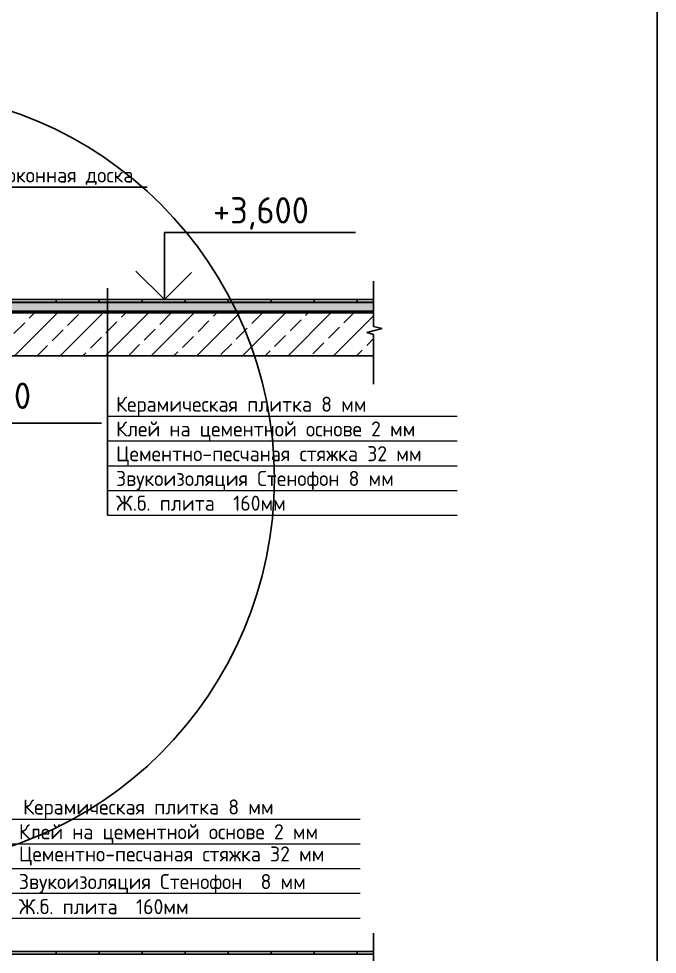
# Model space of a CAD drawing. Header units: millimetres. Extents: x -10163 to 1081624, y -5450 to 417560.
# Drawn here: x 488327 to 503182, y 65786 to 87527 of the extents above; entities that cross this region are included whole.
import ezdxf
from ezdxf.enums import TextEntityAlignment as Align

# ---------------------------------------------------------------- set-up
doc = ezdxf.new("R2010")
doc.units = ezdxf.units.MM
for name, color, linetype in [('0разрез', 7, 'Continuous'), ('0шибки', 220, 'Continuous'), ('ВЫНОСКИ_Р_СТ', 130, 'Continuous'), ('РАЗДЕЛИТ_ЛИНИИ', 150, 'Continuous')]:
    doc.layers.add(name, color=color, linetype=linetype)
doc.layers.add('RAZMER', color=250, linetype='Continuous', lineweight=13)
doc.layers.add('разрез по стене', color=150, linetype='Continuous', lineweight=25)
doc.styles.add('GOST-2.304_Type-B', font='GOST Common.ttf')
doc.styles.add('Чертеж250', font='', dxfattribs={"height": 250})
doc.styles.get('Чертеж250').set_extended_font_data('GOST type B')

msp = doc.modelspace()

# ---------------------------------------------------------------- hatches: boundary and pattern name
at = {"layer": 'разрез по стене'}
h = msp.add_hatch(dxfattribs=at)
h.set_pattern_fill('AR-SAND', color=9, scale=3, angle=-90)
h.set_pattern_definition([(307.5, (353424.58, 25539.53), (146.82397, 4.80009), [0, -115.824, 0, -129.54, 0, -123.825]), (277.5, (353424.58, 25539.53), (215.04753, -134.85698), [0, -62.484, 0, -104.394, 0, -40.005]), (237.5, (353424.58, 25633.26), (0.43116, -237.29771), [0, -38.1, 0, -137.16, 0, -179.07]), (227.5, (353424.58, 25633.26), (66.8788, -229.06694), [0, -19.05, 0, -89.916, 0, -102.87])])
h.paths.add_polyline_path([(496582.382, 80932.073), (484200.637, 80932.073), (484200.637, 80732.073), (496582.382, 80732.073)])
h = msp.add_hatch(dxfattribs=at)
h.set_pattern_fill('JIS_STN_2.5', color=9, scale=300)
h.set_pattern_definition([(45, (353424.6, 25499.5), (-530.33, 530.33), []), (45, (353954.1, 25499.5), (-530.33, 530.33), [360, -150])])
h.paths.add_polyline_path([(496422.533, 80236.985), (496778.421, 80328.15), (496582.382, 80376.219), (496582.382, 80692.073), (483941.699, 80692.073), (483800.637, 79692.073), (484200.637, 79692.073), (496582.382, 79692.073), (496582.382, 80187.259)])

# ---------------------------------------------------------------- linework, layer by layer
for p, q in [((491715.328, 81002.073), (491715.328, 82561.993)), ((491715.328, 82561.993), (496162.359, 82561.993)), ((491715.328, 81002.073), (491054.186, 81663.215)), ((491715.328, 81002.073), (492344.742, 81631.487)), ((485802.014, 78132.154), (490249.045, 78132.154))]:
    msp.add_line(p, q)
at = {"ltscale": 10}
msp.add_lwpolyline([(460075.002, 42817.269), (503181.543, 42817.269), (503181.543, 119433.344), (460075.002, 119433.344)], close=True, dxfattribs=at)
at = {"layer": '0разрез'}
msp.add_lwpolyline([(485470.388, 85157.151), (487074.415, 83615.403), (491316.414, 83615.403)], dxfattribs=at)
at = {"layer": '0шибки'}
msp.add_circle((485255.198, 76837.485), 9018.966, dxfattribs=at)
at = {"layer": 'RAZMER', "color": 0}
for p, q in [((490391.51, 78289.051), (498528.173, 78289.051)), ((490391.51, 77714.051), (498528.173, 77714.051)), ((490391.51, 77139.051), (498528.173, 77139.051)), ((490391.51, 76564.051), (498528.173, 76564.051)), ((490391.51, 75989.051), (498528.173, 75989.051)), ((488131.51, 68929.176), (496268.173, 68929.176)), ((488131.51, 68354.176), (496268.173, 68354.176)), ((488131.51, 67779.176), (496268.173, 67779.176)), ((488131.51, 67204.176), (496268.173, 67204.176)), ((488131.51, 66629.176), (496268.173, 66629.176))]:
    msp.add_line(p, q, dxfattribs=at)
at = {"layer": 'ВЫНОСКИ_Р_СТ', "color": 0}
msp.add_line((490391.51, 81263.844), (490391.51, 75989.051), dxfattribs=at)
at = {"layer": 'РАЗДЕЛИТ_ЛИНИИ', "color": 0}
for p, q in [((496582.382, 81429.568), (496582.382, 80376.219)), ((496422.533, 80236.985), (496778.421, 80328.15)), ((496582.382, 80187.259), (496422.533, 80236.985)), ((496778.421, 80328.15), (496582.382, 80376.219)), ((496582.382, 80187.259), (496582.382, 79036.924)), ((496582.382, 66278.67), (496582.382, 65225.321))]:
    msp.add_line(p, q, dxfattribs=at)
at = {"layer": 'разрез по стене'}
for p, q in [((484200.637, 81002.073), (496582.382, 81002.073)), ((484200.637, 80942.073), (496582.382, 80942.073)), ((484200.637, 80932.073), (496582.382, 80932.073)), ((489200.637, 80942.073), (489200.637, 81002.073)), ((490200.637, 80942.073), (490200.637, 81002.073)), ((491200.637, 80942.073), (491200.637, 81002.073)), ((492200.637, 80942.073), (492200.637, 81002.073)), ((493200.637, 80942.073), (493200.637, 81002.073)), ((494200.637, 80942.073), (494200.637, 81002.073)), ((495200.637, 80942.073), (495200.637, 81002.073)), ((496200.637, 80942.073), (496200.637, 81002.073)), ((483941.699, 80692.073), (496582.382, 80692.073)), ((484200.637, 80732.073), (496582.382, 80732.073)), ((483941.699, 79692.073), (496582.382, 79692.073)), ((484200.637, 65851.175), (496582.382, 65851.175)), ((484200.637, 65791.175), (496582.382, 65791.175)), ((489200.637, 65791.175), (489200.637, 65851.175)), ((490200.637, 65791.175), (490200.637, 65851.175)), ((491200.637, 65791.175), (491200.637, 65851.175)), ((492200.637, 65791.175), (492200.637, 65851.175)), ((493200.637, 65791.175), (493200.637, 65851.175)), ((494200.637, 65791.175), (494200.637, 65851.175)), ((495200.637, 65791.175), (495200.637, 65851.175)), ((496200.637, 65791.175), (496200.637, 65851.175))]:
    msp.add_line(p, q, dxfattribs=at)

# ---------------------------------------------------------------- texts
at = {"style": 'Чертеж250'}
for s, p in [('+3,600', (492847.969, 82768.088)), ('+3,390', (486367.214, 78459.479))]:
    msp.add_text(s, height=612, dxfattribs=at).set_placement(p)
at = {"layer": 'RAZMER', "color": 0, "style": 'GOST-2.304_Type-B'}
for s, p in [('Подоконная доска', (487274.415, 83615.403)), ('Керамическая плитка 8 мм', (490591.51, 78289.051)), ('Клей на цементной основе 2 мм', (490591.51, 77714.051)), ('Цементно-песчаная стяжка 32 мм', (490591.51, 77139.051)), ('Звукоизоляция Стенофон 8 мм', (490591.51, 76564.051)), ('Ж.б. плита  160мм', (490591.51, 75989.051)), ('Керамическая плитка 8 мм', (488430.29, 68929.176)), ('Клей на цементной основе 2 мм', (488331.51, 68354.176)), ('Цементно-песчаная стяжка 32 мм', (488331.51, 67837.51)), ('Звукоизоляция Стенофон  8 мм', (488331.51, 67195.843)), ('Ж.б. плита  160мм', (488331.51, 66612.586))]:
    msp.add_text(s, height=350, dxfattribs=at).set_placement(p, align=Align.BOTTOM_LEFT)

doc.saveas('drawing.dxf')
